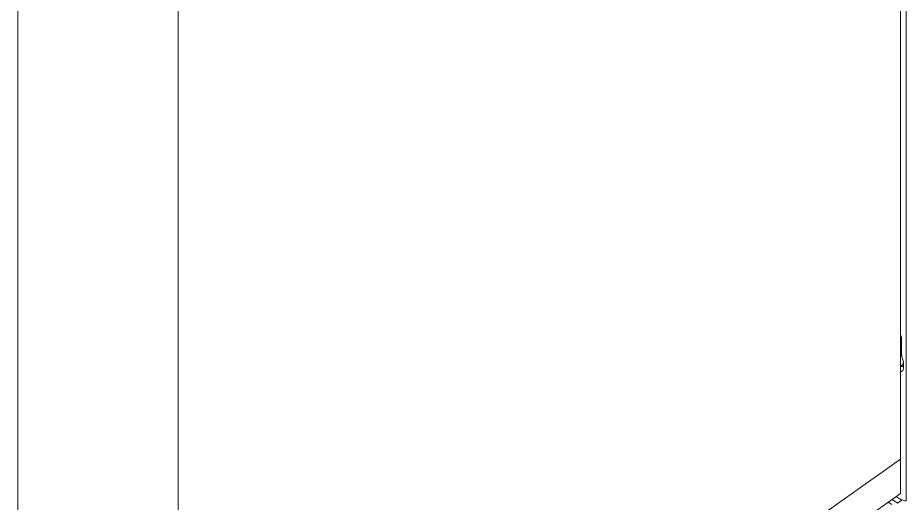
# Model space of a CAD drawing. Header units: millimetres. Extents: x 0 to 9253, y 0 to 2730.
# Drawn here: x 5356.2 to 5575.4, y 1601.7 to 1721.4 of the extents above; entities that cross this region are included whole.
import ezdxf

# ---------------------------------------------------------------- set-up
doc = ezdxf.new("R2010")
doc.units = ezdxf.units.MM
doc.layers.get('0').update_dxf_attribs({"lineweight": 13})

msp = doc.modelspace()

# ---------------------------------------------------------------- linework, layer by layer
at = {"color": 7, "linetype": 'Continuous'}
for p, q in [((5575.45, 1965.04), (5575.45, 1602.29)), ((5574.03, 1612.55), (5574.03, 1954.79)), ((5395.84, 1838.04), (5395.84, 1475)), ((5356.25, 1805.21), (5356.25, 1448.12)), ((5574.03, 1642.65), (5574.21, 1642.77)), ((5574.32, 1638.37), (5574.32, 1641.99)), ((5574.81, 1635.98), (5574.81, 1635.27)), ((5574.03, 1612.55), (5395.84, 1486.55)), ((5574.03, 1612.55), (5574.03, 1604.06)), ((5574.03, 1604.06), (5395.84, 1478.06)), ((5573.33, 1601.67), (5571.99, 1602.61)), ((5573.33, 1603.09), (5572.99, 1603.32)), ((5573.33, 1601.67), (5574.46, 1602.47)), ((5571.03, 1601.94), (5571.91, 1601.32))]:
    msp.add_line(p, q, dxfattribs=at)
msp.add_arc((5569.44, 1635.49), 6.19, 37.8597, 41.9673, dxfattribs=at)
for points, knots in [([(5574.32, 1641.99), (5574.32, 1642.09), (5574.29, 1642.53), (5574.16, 1642.97), (5574.04, 1643.29)], [0, 0, 0, 0, 0.22428, 1, 1, 1, 1]), ([(5574.04, 1638.51), (5574.06, 1638.47), (5574.17, 1638.31), (5574.26, 1638.14), (5574.33, 1638.01)], [0, 0, 0, 0, 0.252422, 1, 1, 1, 1]), ([(5574.55, 1637.23), (5574.52, 1637.33), (5574.39, 1637.7), (5574.32, 1638.09), (5574.32, 1638.37)], [0, 0, 0, 0, 0.274049, 1, 1, 1, 1]), ([(5574.81, 1635.41), (5574.7, 1635.37), (5574.43, 1635.34), (5574.17, 1635.39), (5574.03, 1635.43)], [0, 0, 0, 0, 0.462959, 1, 1, 1, 1]), ([(5574.74, 1636.53), (5574.74, 1636.46), (5574.74, 1636.33), (5574.69, 1636.09), (5574.6, 1635.88), (5574.46, 1635.72), (5574.33, 1635.63), (5574.19, 1635.57), (5574.09, 1635.55), (5574.04, 1635.55)], [0, 0, 0, 0, 0.152026, 0.292186, 0.540366, 0.654515, 0.766492, 0.880382, 1, 1, 1, 1]), ([(5574.39, 1634.23), (5574.53, 1634.33), (5574.77, 1634.66), (5574.81, 1635.06), (5574.81, 1635.27)], [0, 0, 0, 0, 0.450426, 1, 1, 1, 1]), ([(5574.81, 1635.98), (5574.81, 1636.08), (5574.79, 1636.5), (5574.67, 1636.92), (5574.55, 1637.23)], [0, 0, 0, 0, 0.225319, 1, 1, 1, 1]), ([(5574.04, 1634.08), (5574.07, 1634.09), (5574.19, 1634.12), (5574.31, 1634.17), (5574.39, 1634.23)], [0, 0, 0, 0, 0.258522, 1, 1, 1, 1]), ([(5575.45, 1602.29), (5575.11, 1602.28), (5574.34, 1602.46), (5573.67, 1602.84), (5573.33, 1603.09)], [0, 0, 0, 0, 0.444783, 1, 1, 1, 1])]:
    msp.add_open_spline(points, degree=3, knots=knots, dxfattribs=at)

doc.saveas('drawing.dxf')
